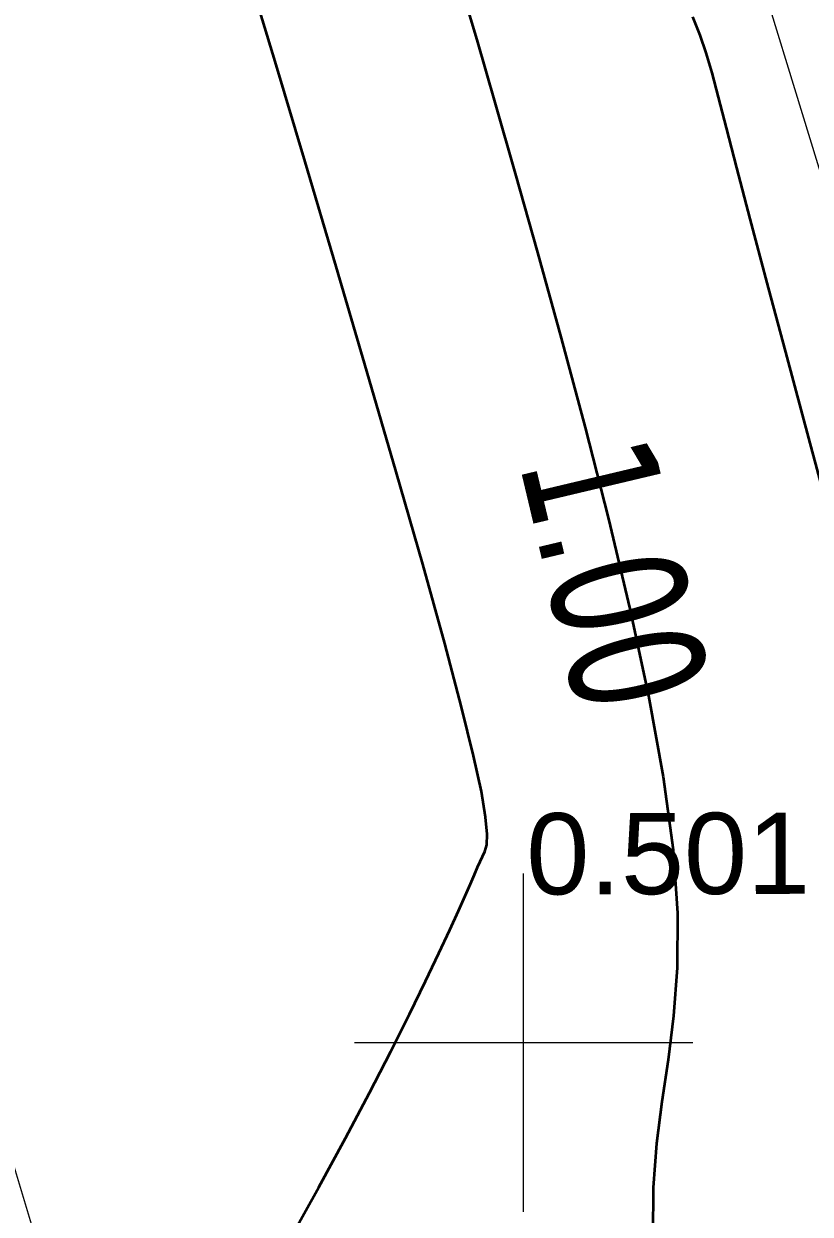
# Model space of a CAD drawing. Header units: millimetres. Extents: x 563604 to 809435, y 2337 to 1331933.
# Drawn here: x 723762 to 729572, y 1264665 to 1273461 of the extents above; entities that cross this region are included whole.
import ezdxf

# ---------------------------------------------------------------- set-up
doc = ezdxf.new("R2010")
doc.units = ezdxf.units.MM
for name, color, linetype, lineweight in [('A-ANNO-DIMS', 211, 'Continuous', 9), ('A-ANNO-DIMS-340', 211, 'Continuous', 9), ('CD TAI', 7, 'Continuous', 9), ('DM CAI-1', 9, 'Continuous', 35), ('khung-1', 253, 'Continuous', 9), ('MUONG DAT-1', 253, 'Continuous', 9), ('NCD', 7, 'Continuous', 9), ('NCV_TKCS_HIEN TRANG_251226_dwg-1', 253, 'Continuous', 9)]:
    doc.layers.add(name, color=color, linetype=linetype, lineweight=lineweight)
doc.styles.add('Arial', font='arial_0.ttf', dxfattribs={"height": 600.128024})
doc.styles.add('Arial_2', font='arial_0.ttf', dxfattribs={"width": 0.9, "height": 1360})
doc.styles.add('Tahoma', font='tahoma_0.ttf', dxfattribs={"width": 0.75, "height": 1000.213374})
doc.dimstyles.new('1_Dim_chi_tiet_khu_đất_1', dxfattribs={"dimscale": 304.8, "dimtxt": 1387.552784, "dimasz": 1.338583, "dimexe": 1.115486, "dimexo": 0.0625, "dimgap": 0.111549, "dimtad": 1, "dimdec": 0, "dimrnd": 5, "dimzin": 0, "dimdsep": 46, "dimtxsty": 'Arial_2', "dimblk1": 'OBLIQUE', "dimblk2": 'OBLIQUE', "dimsah": 1, "dimcen": 0.09, "dimdle": 1.115486, "dimazin": 0, "dimtfac": 1, "dimtdec": 4, "dimtix": 1, "dimtmove": 0, "dimatfit": 3, "dimfxl": 3.346457, "dimfxlon": 1, "dimtvp": 1, "dimtolj": 1, "dimtzin": 0, "dimarcsym": 2})

# ---------------------------------------------------------------- blocks, each defined once
blk = doc.blocks.new('NCV_TKCS_HIEN TRANG_251226_dwg-1595164-TỔNG THỂ_HIỆN TRẠNG KHU ĐẤT')
at = {"layer": 'DM CAI-1', "flags": 128}
for points in [[(729729.4, 1269775.2), (729562.2, 1270399.8), (729401, 1270998.6), (729253.6, 1271546.7), (729127.8, 1272018.9), (729029.2, 1272397.2), (728953.8, 1272691.8), (728895.3, 1272919.8), (728847.4, 1273098.5), (728803.7, 1273245.1), (728757.9, 1273376.9), (728703.8, 1273511)], [(726986.8, 1273753.8), (727108.2, 1273342.9), (727242.5, 1272878.9), (727391.9, 1272355.5), (727557.1, 1271770.8), (727732.1, 1271138.7), (727909.1, 1270477.1), (728080.6, 1269804.1), (728239, 1269137.6), (728376.5, 1268495.5), (728485.6, 1267895.9), (728558.6, 1267356.7), (728590.7, 1266890.2), (728588.8, 1266486.6), (728562.7, 1266130.1), (728522.2, 1265805.1), (728476.9, 1265496.1), (728436.6, 1265187.4), (728411.2, 1264863.4), (728410.4, 1264508.5)], [(725725.3, 1264476.4), (725942.3, 1264864.4), (726139.1, 1265227.1), (726316, 1265562.4), (726473.2, 1265868.7), (726610.8, 1266144), (726729, 1266386.4), (726828.1, 1266594.1), (726908.7, 1266766.3), (726972.8, 1266906.2), (727022.9, 1267018.1), (727061.6, 1267106.4), (727091.2, 1267175.3), (727114.4, 1267229), (727133.7, 1267272), (727151.4, 1267308.4), (727168.9, 1267344.6), (727182, 1267394.6), (727185.5, 1267474.4), (727174, 1267600), (727142.3, 1267787.5), (727085, 1268053), (726996.8, 1268412.3), (726872.3, 1268881.6), (726708.9, 1269468.9), (726513.9, 1270150.4), (726297.3, 1270894.2), (726069.3, 1271668.5), (725839.6, 1272441.5), (725618.5, 1273181.4), (725415.7, 1273856.4)]]:
    blk.add_lwpolyline(points, dxfattribs=at)
at = {"layer": 'khung-1'}
for p, q in [((727454.3, 1264683), (727454.3, 1267183)), ((726204.3, 1265933), (728704.3, 1265933))]:
    blk.add_line(p, q, dxfattribs=at)
at = {"layer": 'MUONG DAT-1', "flags": 128}
blk.add_lwpolyline([(752286.9, 1199548), (747733.3, 1213433.3), (740799, 1236446.8), (737239.8, 1247927.9), (731715.3, 1265616), (728295.2, 1276774.1), (725536.1, 1284652.1), (720895.6, 1301124.3), (717081.2, 1300936.3), (710093.2, 1307531.3), (707990.2, 1306468.1), (691820.2, 1300720.9), (687515.8, 1297110), (687945.7, 1294643.5), (696311.8, 1277455.4), (695625.2, 1272682.1)], dxfattribs=at)
at = {"layer": 'CD TAI', "insert": (727473.4, 1267628), "char_height": 600.13, "width": 2512.823, "attachment_point": 1, "rotation": 0.13459, "line_spacing_factor": 0.941778, "style": 'Arial'}
blk.add_mtext('0.501', dxfattribs=at)
at = {"layer": 'NCD', "insert": (728616.7, 1269508.5), "char_height": 1000.21, "width": 2355.813, "attachment_point": 2, "rotation": 283.36435, "line_spacing_factor": 0.994306, "style": 'Tahoma'}
blk.add_mtext('1.00', dxfattribs=at)
blk = doc.blocks.new('DIMBLOCK1-TỔNG THỂ_HIỆN TRẠNG KHU ĐẤT')
at = {"layer": 'A-ANNO-DIMS-340'}
for p, q in [((741408.5, 1206190.7), (721160, 1273417.7)), ((720281.4, 1272798), (721583.6, 1273190.2)), ((721258.1, 1273092.1), (720281.4, 1272798)), ((740333.8, 1206222.1), (741636, 1206614.3)), ((741310.4, 1206516.3), (740333.8, 1206222.1))]:
    blk.add_line(p, q, dxfattribs=at)
at = {"layer": 'A-ANNO-DIMS-340', "lineweight": 25}
for p, q in [((721258.1, 1273092.1), (721003.9, 1273228.6)), ((721258.1, 1273092.1), (721512.3, 1272955.6)), ((741310.4, 1206516.3), (741056.3, 1206652.8)), ((741310.4, 1206516.3), (741564.6, 1206379.8))]:
    blk.add_line(p, q, dxfattribs=at)
at = {"layer": 'A-ANNO-DIMS-340', "color": 0, "insert": (732330.2, 1242571.6), "char_height": 1360, "width": 5635.599, "attachment_point": 1, "rotation": 286.76208, "line_spacing_factor": 0.941778, "style": 'Arial_2'}
blk.add_mtext('69530', dxfattribs=at)
blk = doc.blocks.new('_Oblique')
at = {"color": 0, "linetype": 'ByBlock', "lineweight": -2}
blk.add_line((-0.5, -0.5), (0.5, 0.5), dxfattribs=at)

msp = doc.modelspace()

# ---------------------------------------------------------------- block references
at = {"layer": 'NCV_TKCS_HIEN TRANG_251226_dwg-1'}
msp.add_blockref('NCV_TKCS_HIEN TRANG_251226_dwg-1595164-TỔNG THỂ_HIỆN TRẠNG KHU ĐẤT', (0, 0), dxfattribs=at)

# ---------------------------------------------------------------- dimensions: what is measured, and where the dimension line sits
at = {"layer": 'A-ANNO-DIMS'}
dim = msp.add_linear_dim(base=(721258.1, 1273092.1), p1=(740333.8, 1206222.1), p2=(720281.4, 1272798), angle=286.76208, dimstyle='1_Dim_chi_tiet_khu_đất_1', override={"dimpost": '<>', "dimfxl": 69530.142663}, dxfattribs=at)
dim.commit()
dim.dimension.update_dxf_attribs({"geometry": 'DIMBLOCK1-TỔNG THỂ_HIỆN TRẠNG KHU ĐẤT', "text_midpoint": (731982.1, 1240014.4)})

doc.saveas('drawing.dxf')
